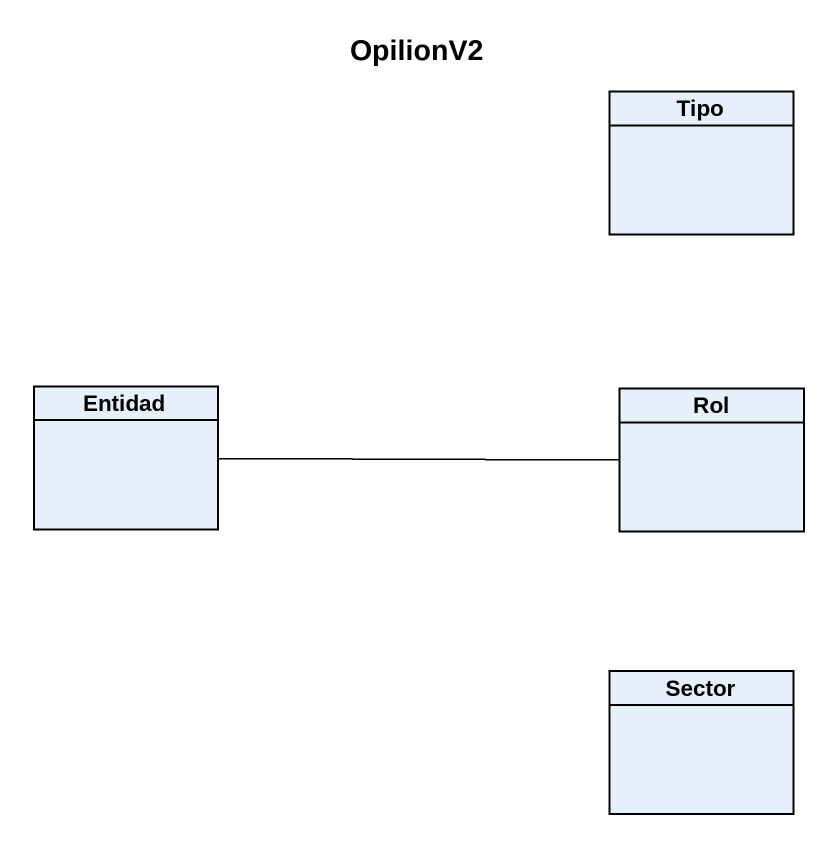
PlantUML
@startuml
title OpilionV2
hide circle
hide empty members
class Tipo
class Entidad
class Rol
class Sector
Entidad -right- Rol
@enduml
